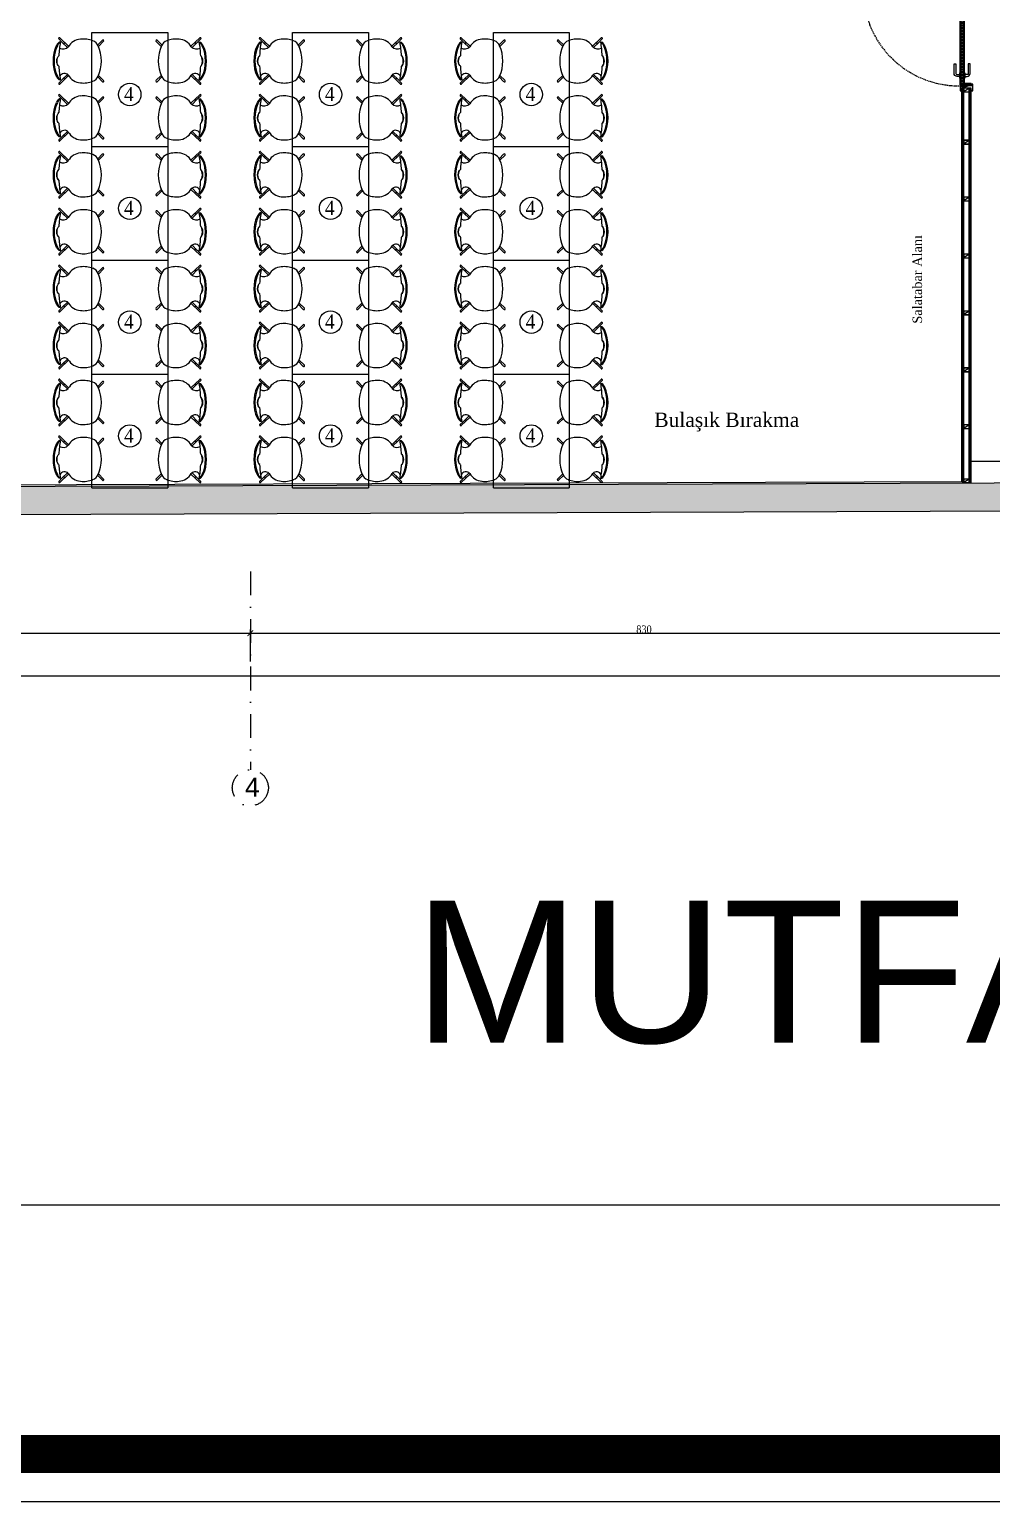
# Model space of a CAD drawing. Header units: millimetres. Extents: x -29311 to -3405, y 28913 to 42880.
# Drawn here: x -17624 to -16610, y 33829 to 35381 of the extents above; entities that cross this region are included whole.
import ezdxf
from ezdxf.enums import TextEntityAlignment as Align

# ---------------------------------------------------------------- set-up
doc = ezdxf.new("R2010")
doc.units = ezdxf.units.MM
for name, pattern in [('DASHDOT', [1, 0.5, -0.25, 0, -0.25]), ('DASHDOT2', [0.5, 0.25, -0.125, 0, -0.125]), ('HIDDEN', [0.375, 0.25, -0.125])]:
    doc.linetypes.add(name, pattern=pattern)
for name, color, linetype in [('A-AKS', 57, 'DASHDOT'), ('A-AKS.', 57, 'DASHDOT2'), ('A-BA', 1, 'Continuous'), ('A-DUVAR-ALCIPAN', 9, 'Continuous'), ('A-DUVAR-ALCIPAN-CELIK', 144, 'Continuous'), ('A-KAPI-AHSAP', 245, 'Continuous'), ('A-KAPI-AKSESUAR', 206, 'Continuous'), ('A-KAPI-METAL', 84, 'Continuous'), ('A-KAPI-PROFIL', 206, 'Continuous'), ('A-SIVA-ALCIPAN', 247, 'Continuous'), ('A-SIVA-IC', 97, 'Continuous'), ('A-TEFRIS', 251, 'Continuous'), ('A-YAZI', 136, 'Continuous'), ('ARREDI_attrezzature', 175, 'Continuous'), ('yazı1', 7, 'Continuous'), ('Yazılar', 253, 'Continuous')]:
    doc.layers.add(name, color=color, linetype=linetype)
for name, color, linetype, lineweight in [('olcu-plan', 7, 'Continuous', 20), ('tarama-betonarme', 252, 'Continuous', 13), ('TES_SU', 150, 'Continuous', 25)]:
    doc.layers.add(name, color=color, linetype=linetype, lineweight=lineweight)
doc.styles.add('Dimension Text', font='tahoma.ttf', dxfattribs={"width": 0.8})
doc.styles.get("Standard").update_dxf_attribs({"font": 'arial.ttf'})
doc.styles.add('text1', font='arial.ttf')
doc.styles.add('YAZ', font='times.ttf', dxfattribs={"height": 0.12})
doc.styles.add('YAZ-50', font='times.ttf', dxfattribs={"width": 0.9})
doc.dimstyles.new('1-50-plan', dxfattribs={"dimtxt": 8, "dimasz": 6, "dimexe": 4, "dimexo": 4, "dimgap": 0.00625, "dimtad": 1, "dimdec": 0, "dimrnd": 0.0005, "dimzin": 9, "dimdsep": 46, "dimtxsty": 'YAZ-50', "dimblk": 'ARCHTICK', "dimcen": 0.025, "dimdle": 4, "dimadec": 0, "dimazin": 0, "dimtfac": 1, "dimtdec": 0, "dimtmove": 0, "dimatfit": 3, "dimfxl": 30, "dimfxlon": 1, "dimarcsym": 0})
doc.dimstyles.new('AYG-OLCU 1 to 2', dxfattribs={"dimtxt": 4, "dimasz": 3, "dimexe": 1.5, "dimexo": 1, "dimgap": 1, "dimtad": 1, "dimdec": 0, "dimdsep": 46, "dimtxsty": 'Dimension Text', "dimblk": 'DOTSMALL', "dimcen": 0, "dimclrd": 256, "dimclre": 256, "dimclrt": 256, "dimadec": 0, "dimazin": 0, "dimtfac": 1, "dimtdec": 0, "dimtofl": 0, "dimtmove": 1, "dimatfit": 3, "dimfxl": 1, "dimarcsym": 0})

# ---------------------------------------------------------------- blocks, each defined once
blk = doc.blocks.new('ANTET')
at = {"color": 251, "const_width": 20, "elevation": 0}
blk.add_lwpolyline([(-18595.04, -50619.36), (-18595.04, -52600.11), (-14668.24, -52600.11), (-14668.24, -50619.36)], close=True, dxfattribs=at)
at = {"layer": 'Yazılar', "elevation": 0}
for points in [[(-18620.04, -50594.36), (-18620.04, -52625.11), (-14643.24, -52625.11), (-14643.24, -50594.36)], [(-18397.88, -50768.01), (-14785.5, -50768.01), (-14785.5, -52468.87), (-18397.88, -52468.87)]]:
    blk.add_lwpolyline(points, close=True, dxfattribs=at)
blk = doc.blocks.new('_ArchTick')
at = {"color": 0, "linetype": 'ByBlock', "const_width": 0.15}
blk.add_lwpolyline([(-0.5, -0.5), (0.5, 0.5)], dxfattribs=at)
blk = doc.blocks.new('*D427')
at = {"layer": 'DEFPOINTS', "color": 0, "transparency": 16777216}
for p in [(-17391.2, 34744.7), (-17391.2, 34513.6), (-18125.7, 34489)]:
    blk.add_point(p, dxfattribs=at)
at = {"layer": 'olcu-plan', "color": 0, "lineweight": -2, "transparency": 16777216}
for p, q in [((-18129.7, 34744.7), (-17387.2, 34744.7)), ((-18125.7, 34714.7), (-18125.7, 34748.7)), ((-17391.2, 34714.7), (-17391.2, 34748.7))]:
    blk.add_line(p, q, dxfattribs=at)
at = {"layer": 'olcu-plan', "color": 0, "lineweight": -2, "transparency": 16777216, "xscale": 6, "yscale": 6, "zscale": 6, "rotation": 180}
blk.add_blockref('_ArchTick', (-18125.7, 34744.7), dxfattribs=at)
at = {"layer": 'olcu-plan', "color": 0, "lineweight": -2, "transparency": 16777216, "xscale": 6, "yscale": 6, "zscale": 6}
blk.add_blockref('_ArchTick', (-17391.2, 34744.7), dxfattribs=at)
at = {"layer": 'olcu-plan', "color": 0, "transparency": 16777216, "insert": (-17758.5, 34748.8), "char_height": 8, "attachment_point": 5, "style": 'YAZ-50'}
blk.add_mtext('735', dxfattribs=at)
blk = doc.blocks.new('*D428')
at = {"layer": 'DEFPOINTS', "color": 0, "transparency": 16777216}
for p in [(-16561.2, 34744.7), (-16561.2, 34530.8), (-17391.2, 34513.6)]:
    blk.add_point(p, dxfattribs=at)
at = {"layer": 'olcu-plan', "color": 0, "lineweight": -2, "transparency": 16777216}
for p, q in [((-17395.2, 34744.7), (-16557.2, 34744.7)), ((-17391.2, 34714.7), (-17391.2, 34748.7)), ((-16561.2, 34714.7), (-16561.2, 34748.7))]:
    blk.add_line(p, q, dxfattribs=at)
at = {"layer": 'olcu-plan', "color": 0, "lineweight": -2, "transparency": 16777216, "xscale": 6, "yscale": 6, "zscale": 6, "rotation": 180}
blk.add_blockref('_ArchTick', (-17391.2, 34744.7), dxfattribs=at)
at = {"layer": 'olcu-plan', "color": 0, "lineweight": -2, "transparency": 16777216, "xscale": 6, "yscale": 6, "zscale": 6}
blk.add_blockref('_ArchTick', (-16561.2, 34744.7), dxfattribs=at)
at = {"layer": 'olcu-plan', "color": 0, "transparency": 16777216, "insert": (-16976.2, 34748.7), "char_height": 8, "attachment_point": 5, "style": 'YAZ-50'}
blk.add_mtext('830', dxfattribs=at)
blk = doc.blocks.new('*D441')
at = {"layer": 'DEFPOINTS', "color": 0, "transparency": 16777216}
for p in [(-18811.7, 34795.5), (-13798.7, 34795.5), (-13798.7, 34699.7)]:
    blk.add_point(p, dxfattribs=at)
at = {"layer": 'olcu-plan', "color": 0, "lineweight": -2, "transparency": 16777216}
for p, q in [((-18811.7, 34729.7), (-18811.7, 34695.7)), ((-13798.7, 34729.7), (-13798.7, 34695.7)), ((-18815.7, 34699.7), (-13794.7, 34699.7))]:
    blk.add_line(p, q, dxfattribs=at)
at = {"layer": 'olcu-plan', "color": 0, "lineweight": -2, "transparency": 16777216, "xscale": 6, "yscale": 6, "zscale": 6, "rotation": 180}
blk.add_blockref('_ArchTick', (-18811.7, 34699.7), dxfattribs=at)
at = {"layer": 'olcu-plan', "color": 0, "lineweight": -2, "transparency": 16777216, "xscale": 6, "yscale": 6, "zscale": 6}
blk.add_blockref('_ArchTick', (-13798.7, 34699.7), dxfattribs=at)
at = {"layer": 'olcu-plan', "color": 0, "transparency": 16777216, "insert": (-16305.2, 34703.8), "char_height": 8, "attachment_point": 5, "style": 'YAZ-50'}
blk.add_mtext('5013', dxfattribs=at)
blk = doc.blocks.new('AKS')
at = {"layer": 'A-AKS.', "ltscale": 100}
blk.add_line((1664, 50), (1664, -158.9), dxfattribs=at)
blk.add_circle((1664, -177.9), 19, dxfattribs=at)
at = {"layer": 'A-AKS.', "ltscale": 100, "insert": (1658.3, -167.1), "char_height": 20, "width": 18.894, "attachment_point": 1, "style": 'text1'}
blk.add_mtext('4', dxfattribs=at)
blk = doc.blocks.new('A$C1989330F')
at = {"layer": 'A-KAPI-AKSESUAR'}
blk.add_lwpolyline([(28, 0), (-28, 0), (-28, -8), (28, -8)], close=True, dxfattribs=at)
blk.add_lwpolyline([(-125, -45), (-20, -45, 0.414214), (-10, -35), (-10, -8), (10, -8), (10, -32, -0.414214), (-23, -65), (-125, -65)], format="xyb", close=True, dxfattribs=at)
blk = doc.blocks.new('*U51')
at = {"ltscale": 12}
h = blk.add_hatch(dxfattribs=at)
h.set_pattern_fill('ANSI31', color=8, scale=5, angle=45)
h.set_pattern_definition([(90, (48.085, 20), (-15.875, 3e-15), [])])
h.paths.add_polyline_path([(1004, -130), (44, -130), (44, -160), (1004, -160)])
at = {"color": 8, "linetype": 'HIDDEN', "ltscale": 50}
blk.add_lwpolyline([(13, -176), (13, -1189, 0.417281), (1025, -166)], format="xyb", dxfattribs=at)
at = {"layer": 'A-KAPI-AHSAP'}
for points in [[(44, -165), (34, -165), (34, -148), (34, -148), (34, -125), (44, -125), (44, -165)], [(44, -125), (1004, -125)], [(1004, -165), (1004, -125), (1014, -125), (1014, -165), (1014, -165), (1014, -165), (1004, -165)], [(1004, -165), (44, -165)]]:
    blk.add_lwpolyline(points, dxfattribs=at)
blk.add_lwpolyline([(1004, -130), (44, -130), (44, -160), (1004, -160)], close=True, dxfattribs=at)
at = {"layer": 'A-KAPI-AKSESUAR'}
for radius in [10, 5, 4]:
    blk.add_circle((12, -175), radius, dxfattribs=at)
at = {"layer": 'A-KAPI-METAL'}
for points in [[(-29, -33), (39, -33, -0.414214), (40, -34), (40, -96), (38, -96), (38, -36, 0.414214), (38, -35), (-28, -35, 0.414214), (-28, -36), (-28, -47, 0.414214), (-28, -48), (-20, -48), (-20, -50), (-29, -50, -0.414214), (-30, -49), (-30, -34, -0.414214)], [(-30, -151, -0.414214), (-29, -150), (-20, -150), (-20, -152), (-28, -152, 0.414214), (-28, -152), (-28, -162, 0.414214), (-28, -163), (27, -163, 0.414214), (27, -162), (27, -105, -0.414214), (28, -104), (41, -104, -0.414154), (42, -105), (42, -119), (42, -95), (42, -81), (42, -95), (40, -95), (40, -81, -1), (44, -81), (44, -120, -0.934642), (40, -119), (40, -106, 0.414214), (40, -106), (30, -106, 0.414214), (29, -106), (29, -164, -0.414214), (28, -165), (-29, -165, -0.414214), (-30, -164)], [(1078, -151, 0.414214), (1077, -150), (1068, -150), (1068, -152), (1076, -152, -0.414214), (1076, -152), (1076, -162, -0.414214), (1076, -163), (1022, -163, -0.414214), (1021, -162), (1021, -104, 0.414214), (1020, -103), (1007, -103, 0.414154), (1006, -104), (1006, -119), (1006, -95), (1006, -81), (1006, -95), (1008, -95), (1008, -81, 1), (1004, -81), (1004, -120, 0.938583), (1008, -119), (1008, -105, -0.414214), (1009, -105), (1019, -105, -0.414214), (1019, -105), (1019, -164, 0.414214), (1020, -165), (1077, -165, 0.414214), (1078, -164)], [(1077, -33), (1009, -33, 0.414214), (1008, -34), (1008, -96), (1010, -96), (1010, -36, -0.414214), (1011, -35), (1076, -35, -0.414214), (1076, -36), (1076, -47, -0.414214), (1076, -48), (1068, -48), (1068, -50), (1077, -50, 0.414214), (1078, -49), (1078, -34, 0.414214)]]:
    blk.add_lwpolyline(points, format="xyb", close=True, dxfattribs=at)
at = {"layer": 'A-KAPI-PROFIL'}
for points in [[(16, -101), (27, -70), (27, -36), (37, -36), (37, -72), (26, -104), (26, -163), (16, -163)], [(1032, -101), (1021, -70), (1021, -44), (1011, -44), (1011, -72), (1022, -104), (1022, -163), (1032, -163)]]:
    blk.add_lwpolyline(points, close=True, dxfattribs=at)
for points in [[(36, -37), (37, -37), (37, -52), (30, -66), (30, -90), (37, -90), (37, -91), (29, -91), (29, -66), (36, -52), (36, -37)], [(1012, -37), (1011, -37), (1011, -52), (1018, -66), (1018, -90), (1011, -90), (1011, -91), (1019, -91), (1019, -66), (1012, -52), (1012, -37)]]:
    blk.add_lwpolyline(points, dxfattribs=at)
at = {"layer": 'A-KAPI-PROFIL', "color": 8}
for points in [[(40, -111, 0.414214), (38, -109), (31, -109, 0.414214), (29, -111), (29, -122, 0.414214), (31, -124), (45, -124, 0.414214), (46, -123), (46, -120, 1), (44, -120), (44, -121), (40, -121)], [(1019, -111, 0.414214), (1017, -109), (1010, -109, 0.414214), (1008, -111), (1008, -121), (1004, -121), (1004, -120, 1), (1002, -120), (1002, -123, 0.414214), (1003, -124), (1014, -124), (1017, -124, 0.414214), (1019, -122)]]:
    blk.add_lwpolyline(points, format="xyb", close=True, dxfattribs=at)
at = {"layer": 'DEFPOINTS', "linetype": 'ByBlock', "ltscale": 12}
for p, q in [((0, -50), (0, -150)), ((1048, -50), (1048, -125))]:
    blk.add_line(p, q, dxfattribs=at)
at = {"ltscale": 12, "xscale": -1, "rotation": 180}
blk.add_blockref('A$C1989330F', (916, -125), dxfattribs=at)
at = {"ltscale": 12}
blk.add_blockref('A$C1989330F', (916, -165), dxfattribs=at)
blk = doc.blocks.new('4 KİŞİ MASA')
at = {"layer": 'A-TEFRIS'}
for p, q in [((81407.3, 15650.4), (81410.7, 15647.1)), ((81408.9, 15647.1), (81407.7, 15647.1)), ((81408.4, 15651.5), (81417.7, 15642.6)), ((81411, 15646.8), (81410.7, 15647.1)), ((81411, 15646.8), (81416.6, 15641.4)), ((81442.2, 15537.1), (81442.2, 15657.1)), ((81442.2, 15657.1), (81522.2, 15657.1)), ((81442.2, 15537.1), (81442.2, 15657.1)), ((81442.2, 15657.1), (81522.2, 15657.1)), ((81448.4, 15644), (81453.4, 15649.1)), ((81449.1, 15642.5), (81454.6, 15647.9)), ((81515.3, 15642.5), (81509.8, 15647.9)), ((81516, 15644), (81511, 15649.1)), ((81522.2, 15657.1), (81522.2, 15537.1)), ((81522.2, 15657.1), (81522.2, 15537.1)), ((81556, 15651.5), (81546.7, 15642.6)), ((81553.4, 15646.8), (81547.8, 15641.4)), ((81553.4, 15646.8), (81553.7, 15647.1)), ((81557.1, 15650.4), (81553.7, 15647.1)), ((81555.5, 15647.1), (81556.7, 15647.1)), ((81407.3, 15603.9), (81410.7, 15607.2)), ((81408.9, 15607.2), (81407.7, 15607.2)), ((81408.4, 15602.8), (81417.7, 15611.7)), ((81410.7, 15607.2), (81411, 15607.5)), ((81411, 15607.5), (81416.6, 15612.9)), ((81448.4, 15610.3), (81453.4, 15605.2)), ((81449.1, 15611.8), (81454.6, 15606.4)), ((81515.3, 15611.8), (81509.8, 15606.4)), ((81516, 15610.3), (81511, 15605.2)), ((81556, 15602.8), (81546.7, 15611.7)), ((81553.4, 15607.5), (81547.8, 15612.9)), ((81553.7, 15607.2), (81553.4, 15607.5)), ((81557.1, 15603.9), (81553.7, 15607.2)), ((81555.5, 15607.2), (81556.7, 15607.2)), ((81407.3, 15590.4), (81410.7, 15587.1)), ((81408.9, 15587.1), (81407.7, 15587.1)), ((81408.4, 15591.5), (81417.7, 15582.6)), ((81411, 15586.8), (81410.7, 15587.1)), ((81411, 15586.8), (81416.6, 15581.4)), ((81448.4, 15584), (81453.4, 15589.1)), ((81449.1, 15582.5), (81454.6, 15587.9)), ((81515.3, 15582.5), (81509.8, 15587.9)), ((81516, 15584), (81511, 15589.1)), ((81556, 15591.5), (81546.7, 15582.6)), ((81553.4, 15586.8), (81547.8, 15581.4)), ((81553.4, 15586.8), (81553.7, 15587.1)), ((81557.1, 15590.4), (81553.7, 15587.1)), ((81555.5, 15587.1), (81556.7, 15587.1)), ((81408.4, 15542.8), (81417.7, 15551.7)), ((81411, 15547.5), (81416.6, 15552.9)), ((81449.1, 15551.8), (81454.6, 15546.4)), ((81515.3, 15551.8), (81509.8, 15546.4)), ((81556, 15542.8), (81546.7, 15551.7)), ((81553.4, 15547.5), (81547.8, 15552.9)), ((81407.3, 15543.9), (81410.7, 15547.2)), ((81408.9, 15547.2), (81407.7, 15547.2)), ((81410.7, 15547.2), (81411, 15547.5)), ((81442.2, 15537.1), (81522.2, 15537.1)), ((81448.4, 15550.3), (81453.4, 15545.2)), ((81516, 15550.3), (81511, 15545.2)), ((81553.7, 15547.2), (81553.4, 15547.5)), ((81557.1, 15543.9), (81553.7, 15547.2)), ((81555.5, 15547.2), (81556.7, 15547.2))]:
    blk.add_line(p, q, dxfattribs=at)
blk.add_circle((81482.2, 15591.8), 11.8, dxfattribs=at)
for centre, radius, start, end in [((81414.9, 15638.6), 11.1, 129.8431, 155.448), ((81415, 15639.2), 10, 127.2868, 156.1786), ((81407.9, 15650.9), 0.807, 53.3029, 218.6971), ((81533.3, 15627.1), 126, 170.8741, 177.4513), ((81413.4, 15645.6), 0.8, 39.16, 219.16), ((81431.7, 15633.6), 16.7, 95.1377, 149.39), ((81433.3, 15622.3), 28, 69.2101, 96.3077), ((81439.7, 15639.2), 10, 23.8214, 69.2101), ((81454, 15648.5), 0.8, 315, 135), ((81510.4, 15648.5), 0.8, 45, 225), ((81524.7, 15639.2), 10, 110.7899, 156.1786), ((81531.1, 15622.3), 28, 83.6923, 110.7899), ((81532.7, 15633.6), 16.7, 30.61, 84.8623), ((81551, 15645.6), 0.8, 320.84, 140.84), ((81549.4, 15639.2), 10, 23.8214, 52.7132), ((81431.1, 15627.1), 126, 2.5487, 9.1259), ((81556.5, 15650.9), 0.807, 321.3029, 126.6971), ((81549.5, 15638.6), 11.1, 24.552, 50.1569), ((81441.1, 15627.1), 39.8, 156.1786, 203.8214), ((81442.2, 15627.1), 39.8, 156.1786, 203.8214), ((81411.9, 15647.3), 7.59, 239.7971, 315.8628), ((81412.4, 15627.1), 39.8, 336.1786, 23.8214), ((81552, 15627.1), 39.8, 156.1786, 203.8214), ((81552.5, 15647.3), 7.59, 224.1372, 300.2029), ((81522.2, 15627.1), 39.8, 336.1786, 23.8214), ((81523.3, 15627.1), 39.8, 336.1786, 23.8214), ((81533.3, 15627.1), 126, 182.5374, 189.1259), ((81413.3, 15608.7), 5.37, 40.801, 155.8384), ((81551.1, 15608.7), 5.37, 24.1616, 139.199), ((81431.1, 15627.1), 126, 350.8741, 357.4626), ((81414.9, 15615.7), 11.1, 204.552, 230.1569), ((81415, 15615.1), 10, 203.8214, 232.7132), ((81408, 15603.4), 0.807, 141.3029, 306.6971), ((81413.5, 15608.8), 0.8, 140.84, 320.84), ((81431.7, 15620.7), 16.7, 210.61, 264.8623), ((81433.3, 15631.9), 28, 263.6923, 290.7899), ((81439.7, 15615.1), 10, 290.7899, 336.1786), ((81454, 15605.8), 0.8, 225, 45), ((81510.4, 15605.8), 0.8, 135, 315), ((81524.7, 15615.1), 10, 203.8214, 249.2101), ((81531.1, 15631.9), 28, 249.2101, 276.3077), ((81532.7, 15620.7), 16.7, 275.1377, 329.39), ((81550.9, 15608.8), 0.8, 219.16, 39.16), ((81549.4, 15615.1), 10, 307.2868, 336.1786), ((81556.4, 15603.4), 0.807, 233.3029, 38.6971), ((81549.5, 15615.7), 11.1, 309.8431, 335.448), ((81441.1, 15567.1), 39.8, 156.1786, 203.8214), ((81442.2, 15567.1), 39.8, 156.1786, 203.8214), ((81414.9, 15578.6), 11.1, 129.8431, 155.448), ((81415, 15579.2), 10, 127.2868, 156.1786), ((81407.9, 15590.9), 0.807, 53.3029, 218.6971), ((81533.3, 15567.1), 126, 170.8741, 177.4513), ((81413.4, 15585.6), 0.8, 39.16, 219.16), ((81431.7, 15573.6), 16.7, 95.1377, 149.39), ((81433.3, 15562.3), 28, 69.2101, 96.3077), ((81439.7, 15579.2), 10, 23.8214, 69.2101), ((81412.4, 15567.1), 39.8, 336.1786, 23.8214), ((81454, 15588.5), 0.8, 315, 135), ((81510.4, 15588.5), 0.8, 45, 225), ((81552, 15567.1), 39.8, 156.1786, 203.8214), ((81524.7, 15579.2), 10, 110.7899, 156.1786), ((81531.1, 15562.3), 28, 83.6923, 110.7899), ((81532.7, 15573.6), 16.7, 30.61, 84.8623), ((81551, 15585.6), 0.8, 320.84, 140.84), ((81549.4, 15579.2), 10, 23.8214, 52.7132), ((81431.1, 15567.1), 126, 2.5487, 9.1259), ((81556.5, 15590.9), 0.807, 321.3029, 126.6971), ((81549.5, 15578.6), 11.1, 24.552, 50.1569), ((81522.2, 15567.1), 39.8, 336.1786, 23.8214), ((81523.3, 15567.1), 39.8, 336.1786, 23.8214), ((81411.9, 15587.3), 7.59, 239.7971, 315.8628), ((81552.5, 15587.3), 7.59, 224.1372, 300.2029), ((81533.3, 15567.1), 126, 182.5374, 189.1259), ((81413.3, 15548.7), 5.37, 40.801, 155.8384), ((81431.7, 15560.7), 16.7, 210.61, 264.8623), ((81532.7, 15560.7), 16.7, 275.1377, 329.39), ((81551.1, 15548.7), 5.37, 24.1616, 139.199), ((81431.1, 15567.1), 126, 350.8741, 357.4626), ((81414.9, 15555.7), 11.1, 204.552, 230.1569), ((81415, 15555.1), 10, 203.8214, 232.7132), ((81408, 15543.4), 0.807, 141.3029, 306.6971), ((81413.5, 15548.8), 0.8, 140.84, 320.84), ((81433.3, 15571.9), 28, 263.6923, 290.7899), ((81439.7, 15555.1), 10, 290.7899, 336.1786), ((81454, 15545.8), 0.8, 225, 45), ((81510.4, 15545.8), 0.8, 135, 315), ((81524.7, 15555.1), 10, 203.8214, 249.2101), ((81531.1, 15571.9), 28, 249.2101, 276.3077), ((81550.9, 15548.8), 0.8, 219.16, 39.16), ((81549.4, 15555.1), 10, 307.2868, 336.1786), ((81556.4, 15543.4), 0.807, 233.3029, 38.6971), ((81549.5, 15555.7), 11.1, 309.8431, 335.448)]:
    blk.add_arc(centre, radius, start, end, dxfattribs=at)
at = {"layer": 'A-TEFRIS', "extrusion": (0, 0, -1)}
for centre, major_axis, ratio, start_param, end_param in [((81408.6, 15627.2), (0.11, 5.89), 0.578981, 3.432785, 5.928076), ((81408, 15627.2), (0.16, 5.75), 0.417867, 3.323446, 5.96486), ((81408.6, 15567.2), (0.11, 5.89), 0.578981, 3.432785, 5.928076), ((81408, 15567.2), (0.16, 5.75), 0.417867, 3.323446, 5.96486)]:
    blk.add_ellipse(centre, major_axis=major_axis, ratio=ratio, start_param=start_param, end_param=end_param, dxfattribs=at)
at = {"layer": 'A-TEFRIS'}
for centre, major_axis, ratio, start_param, end_param in [((81555.9, 15627.2), (0.11, -5.89), 0.578981, 0.291192, 2.786483), ((81556.4, 15627.2), (0.16, -5.75), 0.417867, 0.181854, 2.823267), ((81555.9, 15567.2), (0.11, -5.89), 0.578981, 0.291192, 2.786483), ((81556.4, 15567.2), (0.16, -5.75), 0.417867, 0.181854, 2.823267)]:
    blk.add_ellipse(centre, major_axis=major_axis, ratio=ratio, start_param=start_param, end_param=end_param, dxfattribs=at)
at = {"layer": 'A-TEFRIS', "style": 'YAZ-50', "width": 0.9}
blk.add_text('4', height=15, dxfattribs=at).set_placement((81476.2, 15584.8))
blk = doc.blocks.new('40 60')
at = {"layer": 'A-DUVAR-ALCIPAN-CELIK'}
for points in [[(82132.2, 6001.7), (82132.2, 6007.7), (82128.2, 6007.7), (82128.2, 6001.7)], [(82132, 6001.8), (82132, 6007.5), (82128.3, 6007.5), (82128.3, 6001.8)]]:
    blk.add_lwpolyline(points, close=True, dxfattribs=at)
blk.add_lwpolyline([(82128.3, 6007.5), (82132, 6001.8)], dxfattribs=at)
blk = doc.blocks.new('_DotSmall')
at = {"color": 0, "linetype": 'ByBlock', "const_width": 0.5}
blk.add_lwpolyline([(-0.0625, 0, 1), (0.0625, 0, 1)], format="xyb", close=True, dxfattribs=at)
blk = doc.blocks.new('*D318')
at = {"layer": 'DEFPOINTS', "color": 0, "transparency": 16777216}
for p in [(-16631.2, 34925.6), (-16491.4, 34907.1), (-16631.2, 34903.2)]:
    blk.add_point(p, dxfattribs=at)
at = {"layer": 'TES_SU', "lineweight": -2, "transparency": 16777216}
for p, q in [((-16631.2, 34904.2), (-16631.2, 34927.1)), ((-16491.4, 34925.6), (-16631.2, 34925.6)), ((-16491.4, 34908.1), (-16491.4, 34927.1))]:
    blk.add_line(p, q, dxfattribs=at)
at = {"layer": 'TES_SU', "lineweight": -2, "transparency": 16777216, "xscale": 3, "yscale": 3, "zscale": 3, "rotation": 180}
blk.add_blockref('_DotSmall', (-16631.2, 34925.6), dxfattribs=at)
at = {"layer": 'TES_SU', "lineweight": -2, "transparency": 16777216, "xscale": 3, "yscale": 3, "zscale": 3}
blk.add_blockref('_DotSmall', (-16491.4, 34925.6), dxfattribs=at)
at = {"layer": 'TES_SU', "transparency": 16777216, "insert": (-16561.3, 34930.8), "char_height": 8, "attachment_point": 5, "style": 'Dimension Text'}
blk.add_mtext('140', dxfattribs=at)

msp = doc.modelspace()

# ---------------------------------------------------------------- hatches: boundary and pattern name
at = {"layer": 'tarama-betonarme'}
h = msp.add_hatch(dxfattribs=at)
h.set_pattern_fill('ANSI35', color=256, scale=25, style=0)
h.set_pattern_definition([(45, (-65876.5644, 50245.5134), (-4.4194174, 4.4194174), []), (45, (-65872.145, 50245.5134), (-4.4194174, 4.4194174), [7.8125, -1.5625, 0, -1.5625])])
h.paths.add_polyline_path([(-18785.37, 34895.54), (-19021.29, 36702.95), (-14216.73, 36889.18), (-13835.02, 34913.14)], flags=16)
h.paths.add_polyline_path([(-18811.7, 34865.45), (-19055.29, 36731.65), (-14192.15, 36920.15), (-13798.7, 34883.26)])

# ---------------------------------------------------------------- linework, layer by layer
at = {"layer": 'A-BA'}
msp.add_line((-13798.7, 34883.26), (-18811.7, 34865.45), dxfattribs=at)
msp.add_lwpolyline([(-19021.29, 36702.95), (-18785.37, 34895.54), (-13835.02, 34913.14)], dxfattribs=at)
at = {"layer": 'A-DUVAR-ALCIPAN'}
for p, q in [((-16640.47, 35319.37), (-16640.49, 34903.17)), ((-16639.22, 35319.37), (-16639.24, 34903.17)), ((-16633.21, 34903.21), (-16633.21, 35319.36)), ((-16631.96, 34903.21), (-16631.96, 35319.36))]:
    msp.add_line(p, q, dxfattribs=at)
at = {"layer": 'A-SIVA-ALCIPAN'}
for p, q in [((-16641.22, 35319.37), (-16641.24, 34904.66)), ((-16631.21, 34903.22), (-16631.21, 35319.36))]:
    msp.add_line(p, q, dxfattribs=at)
msp.add_lwpolyline([(-16631.21, 35324.36), (-16641.24, 35324.37)], dxfattribs=at)
at = {"layer": 'A-SIVA-IC'}
for points in [[(-16631.21, 35319.36), (-16641.22, 35319.37)], [(-18094.12, 34899.5), (-16640.49, 34904.67)]]:
    msp.add_lwpolyline(points, dxfattribs=at)

# ---------------------------------------------------------------- block references
at = {"xscale": 2, "yscale": 2, "zscale": 2}
msp.add_blockref('ANTET', (17255.54, 139079.37, 0), dxfattribs=at)
at = {"layer": 'A-AKS'}
msp.add_blockref('AKS', (-19055.29, 34759.57), dxfattribs=at)
at = {"layer": 'A-DUVAR-ALCIPAN-CELIK', "rotation": 270}
for p in [(-22640.87, 117447.53), (-22640.87, 117392.53), (-22640.87, 117332.53), (-22640.87, 117272.53), (-22640.87, 117212.53), (-22640.87, 117152.53), (-22640.87, 117092.53), (-22640.87, 117035.37)]:
    msp.add_blockref('40 60', p, dxfattribs=at)
at = {"layer": 'A-KAPI-AHSAP', "xscale": 0.1, "yscale": 0.1, "zscale": 0.1, "rotation": 270}
msp.add_blockref('*U51', (-16626.21, 35424.17), dxfattribs=at)
at = {"layer": 'ARREDI_attrezzature'}
for p in [(-99000.6, 19720.78), (-98788.91, 19720.78), (-98577.23, 19720.78), (-99000.6, 19600.78), (-98788.91, 19600.78), (-98577.23, 19600.78), (-99000.6, 19480.78), (-98788.91, 19480.78), (-98577.23, 19480.78), (-99000.6, 19360.78), (-98788.91, 19360.78), (-98577.23, 19360.78)]:
    msp.add_blockref('4 KİŞİ MASA', p, dxfattribs=at)

# ---------------------------------------------------------------- texts
at = {"layer": 'A-YAZI', "style": 'YAZ'}
msp.add_text('Salatabar Alanı', height=10, rotation=90, dxfattribs=at).set_placement((-16682.97, 35117.72), align=Align.CENTER)
at = {"layer": 'A-YAZI', "style": 'YAZ-50'}
msp.add_text('Bulaşık Bırakma ', height=15, dxfattribs=at).set_placement((-16886.03, 34962.14), align=Align.CENTER)
at = {"layer": 'yazı1', "insert": (-17218.65, 34462.82), "char_height": 150, "width": 3295.8283, "attachment_point": 1}
msp.add_mtext('MUTFAK SİHHİ TESİSAT PLANI', dxfattribs=at)

# ---------------------------------------------------------------- dimensions: what is measured, and where the dimension line sits
at = {"layer": 'olcu-plan'}
for base, p1, p2, picture, middle in [((-13798.7, 34699.74), (-18811.7, 34795.51), (-13798.7, 34795.51), '*D441', (-16305.2, 34703.82)), ((-17391.2394, 34744.6698), (-18125.7429, 34489.0086), (-17391.2394, 34513.5592), '*D427', (-17758.4911, 34748.7568)), ((-16561.24, 34744.67), (-17391.24, 34513.56), (-16561.24, 34530.76), '*D428', (-16976.24, 34748.75))]:
    dim = msp.add_linear_dim(base=base, p1=p1, p2=p2, dimstyle='1-50-plan', dxfattribs=at)
    dim.commit()
    dim.dimension.update_dxf_attribs({"geometry": picture, "text_midpoint": middle})
at = {"layer": 'TES_SU'}
dim = msp.add_linear_dim(base=(-16631.21, 34925.6), p1=(-16491.4, 34907.07), p2=(-16631.21, 34903.22), dimstyle='AYG-OLCU 1 to 2', override={"dimtxt": 8, "dimfxl": 30, "dimfxlon": 1}, dxfattribs=at)
dim.commit()
dim.dimension.update_dxf_attribs({"geometry": '*D318', "text_midpoint": (-16561.31, 34930.76)})

doc.saveas('drawing.dxf')
